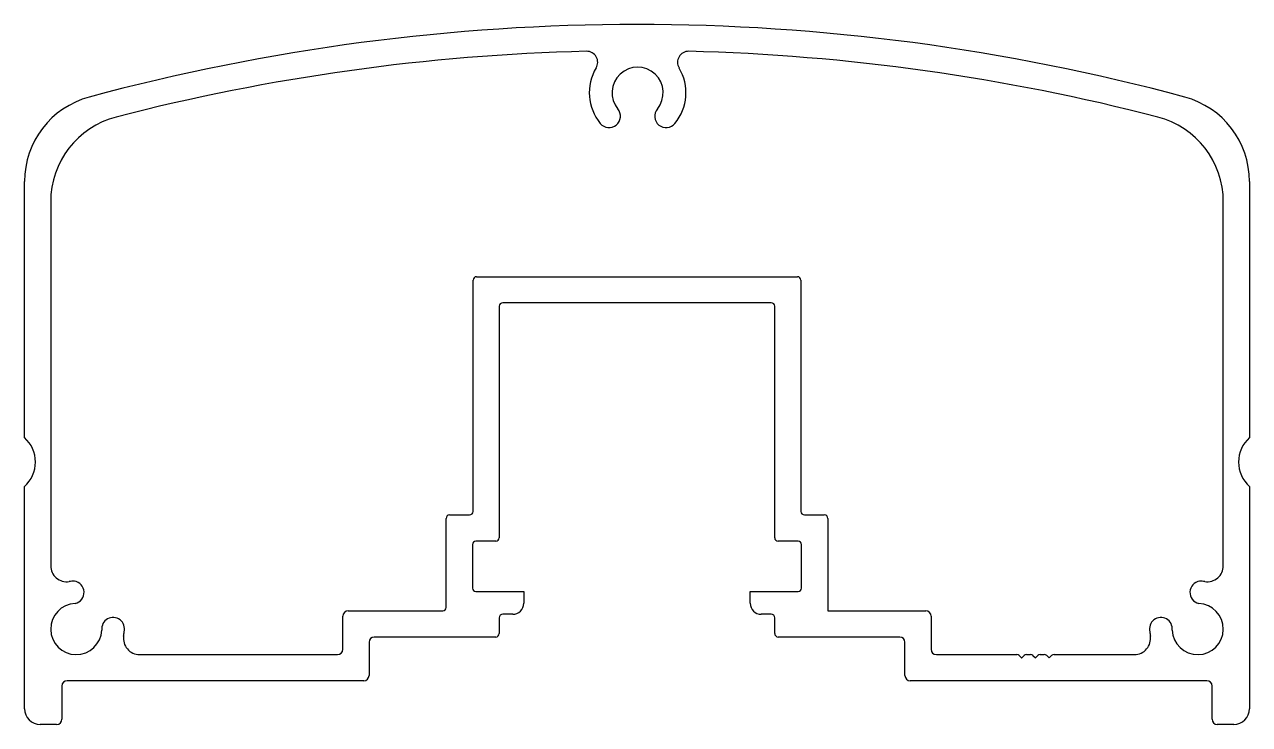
# Model space of a CAD drawing. Extents: x -44.4 to 44.5, y 0.4 to 51.2.
import ezdxf

# ---------------------------------------------------------------- set-up
doc = ezdxf.new("R2010")
doc.units = 0
doc.layers.get('0').update_dxf_attribs({"linetype": 'CONTINUOUS'})

msp = doc.modelspace()

# ---------------------------------------------------------------- linework, layer by layer
at = {"color": 7}
for p, q in [((-44.416, 21.207), (-44.416, 39.782)), ((44.484, 39.782), (44.484, 21.207)), ((-9.961, 30.732), (-9.961, 13.937)), ((9.779, 30.982), (-9.711, 30.982)), ((10.029, 13.937), (10.029, 30.732)), ((-44.416, 1.525), (-44.416, 17.657)), ((44.484, 17.657), (44.484, 1.525)), ((-11.906, 13.437), (-11.906, 10.282)), ((-10.211, 13.687), (-11.656, 13.687)), ((11.724, 13.687), (10.279, 13.687)), ((11.974, 10.282), (11.974, 13.437)), ((-11.656, 10.032), (-8.186, 10.032)), ((-8.186, 10.032), (-8.186, 9.182)), ((8.254, 9.182), (8.254, 10.032)), ((8.254, 10.032), (11.724, 10.032)), ((-9.961, 8.132), (-9.961, 6.982)), ((-8.986, 8.382), (-9.711, 8.382)), ((9.779, 8.382), (9.054, 8.382)), ((10.029, 6.982), (10.029, 8.132)), ((-19.411, 6.352), (-19.411, 3.938)), ((-10.284, 6.732), (-19.031, 6.732)), ((-10.211, 6.732), (-10.284, 6.732)), ((10.353, 6.732), (10.279, 6.732)), ((19.099, 6.732), (10.353, 6.732)), ((19.479, 3.938), (19.479, 6.352)), ((-19.792, 3.557), (-41.32, 3.557)), ((41.388, 3.557), (19.86, 3.557)), ((-41.701, 3.176), (-41.701, 0.763)), ((41.769, 0.763), (41.769, 3.176)), ((-42.082, 0.382), (-43.273, 0.382)), ((43.341, 0.382), (42.15, 0.382))]:
    msp.add_line(p, q, dxfattribs=at)
at = {"color": 7, "linetype": 'CONTINUOUS'}
for p, q in [((-42.516, 38.319), (-42.516, 11.906)), ((42.584, 11.906), (42.584, 38.319)), ((-11.861, 15.842), (-11.861, 32.632)), ((-11.611, 32.882), (11.679, 32.882)), ((11.929, 32.632), (11.929, 15.842)), ((-13.811, 8.882), (-13.811, 15.342)), ((-13.561, 15.592), (-12.111, 15.592)), ((12.179, 15.592), (13.629, 15.592)), ((13.879, 15.342), (13.879, 8.632)), ((-21.311, 5.838), (-21.311, 8.251)), ((-20.93, 8.632), (-14.061, 8.632)), ((13.879, 8.632), (20.998, 8.632)), ((21.379, 8.251), (21.379, 5.838)), ((-36.067, 5.457), (-21.692, 5.457)), ((21.76, 5.457), (27.595, 5.457)), ((27.772, 5.384), (27.943, 5.213)), ((27.954, 5.213), (28.125, 5.384)), ((28.302, 5.457), (28.595, 5.457)), ((28.772, 5.384), (28.943, 5.213)), ((28.954, 5.213), (29.125, 5.384)), ((29.302, 5.457), (29.595, 5.457)), ((29.771, 5.384), (29.943, 5.213)), ((29.954, 5.213), (30.125, 5.384)), ((30.302, 5.457), (36.136, 5.457))]:
    msp.add_line(p, q, dxfattribs=at)
at = {"color": 7}
for centre, radius, start, end in [((0.034, -101.416), 152.598, 74.89932, 105.10068), ((-38.066, 39.782), 6.35, 105.10068, 180), ((38.134, 39.782), 6.35, 0, 74.89932), ((-9.711, 30.732), 0.25, 90, 180), ((9.779, 30.732), 0.25, 0, 90), ((-46.003, 19.432), 2.381, 311.81031, 48.18969), ((46.072, 19.432), 2.381, 131.81031, 228.18969), ((-11.656, 13.437), 0.25, 90, 180), ((-10.211, 13.937), 0.25, 270, 0), ((10.279, 13.937), 0.25, 180, 270), ((11.724, 13.437), 0.25, 0, 90), ((-11.656, 10.282), 0.25, 180, 270), ((11.724, 10.282), 0.25, 270, 0), ((-8.986, 9.182), 0.8, 270, 360), ((9.054, 9.182), 0.8, 180, 270), ((-9.711, 8.132), 0.25, 90, 180), ((9.779, 8.132), 0.25, 0, 90), ((-19.031, 6.352), 0.38, 90, 180), ((-10.211, 6.982), 0.25, 270, 0), ((10.279, 6.982), 0.25, 180, 270), ((19.099, 6.352), 0.38, 0, 90), ((-41.32, 3.176), 0.381, 90, 180), ((-19.792, 3.938), 0.381, 270, 0), ((19.86, 3.938), 0.381, 180, 270), ((41.388, 3.176), 0.381, 360, 90), ((-43.273, 1.525), 1.143, 180, 270), ((43.341, 1.525), 1.143, 270, 360), ((-42.082, 0.763), 0.381, 270, 0), ((42.15, 0.763), 0.381, 180, 270)]:
    msp.add_arc(centre, radius, start, end, dxfattribs=at)
at = {"color": 7, "linetype": 'CONTINUOUS'}
for centre, radius, start, end in [((0.034, -101.418), 150.7, 91.3958, 104.52364), ((-3.617, 48.438), 0.8, 329.12649, 91.3958), ((3.776, 48.436), 0.8, 88.56971, 210.83902), ((0.034, -101.418), 150.7, 75.47636, 88.56971), ((0.079, 46.228), 3.506, 149.12649, 219.42736), ((0.079, 46.228), 1.855, 320.57264, 219.42736), ((0.079, 46.228), 3.506, 320.57264, 30.83902), ((-36.166, 38.319), 6.35, 104.52364, 180), ((-1.992, 44.526), 0.825, 219.42736, 39.42736), ((2.149, 44.526), 0.825, 140.57264, 320.57264), ((36.234, 38.319), 6.35, 360, 75.47636), ((-11.611, 32.632), 0.25, 90, 180), ((11.679, 32.632), 0.25, 0, 90), ((-13.561, 15.342), 0.25, 90, 180), ((-12.111, 15.842), 0.25, 270, 0), ((12.179, 15.842), 0.25, 180, 270), ((13.629, 15.342), 0.25, 0, 90), ((-41.349, 11.906), 1.167, 180, 278.52439), ((41.418, 11.906), 1.167, 261.47561, 360), ((-40.661, 7.312), 3.478, 92.27319, 98.52439), ((-40.917, 9.971), 0.825, 282.81499, 81.73138), ((40.986, 9.971), 0.825, 98.26862, 257.18501), ((40.729, 7.312), 3.478, 81.47561, 87.72681), ((-40.661, 7.312), 1.855, 92.27319, 357.72681), ((40.729, 7.312), 1.855, 182.27319, 87.72681), ((-37.986, 7.328), 0.825, 345.331, 186.22362), ((-20.93, 8.251), 0.381, 90, 180), ((-14.061, 8.882), 0.25, 270, 0), ((20.998, 8.251), 0.381, 0, 90), ((38.055, 7.328), 0.825, 353.77638, 194.669), ((-40.661, 7.312), 3.478, 351.47561, 356.8169), ((40.729, 7.312), 3.478, 183.1831, 188.52439), ((-36.067, 6.624), 1.167, 171.47561, 270), ((36.136, 6.624), 1.167, 270, 8.52439), ((-21.692, 5.838), 0.381, 270, 360), ((21.76, 5.838), 0.381, 180, 270), ((27.595, 5.207), 0.25, 45, 90), ((28.302, 5.207), 0.25, 90, 135), ((28.595, 5.207), 0.25, 45, 90), ((29.302, 5.207), 0.25, 90, 135), ((29.595, 5.207), 0.25, 45, 90), ((30.302, 5.207), 0.25, 90, 135), ((27.948, 5.219), 0.008, 225, 315), ((28.948, 5.219), 0.008, 225, 315), ((29.948, 5.219), 0.008, 225, 315)]:
    msp.add_arc(centre, radius, start, end, dxfattribs=at)

doc.saveas('drawing.dxf')
